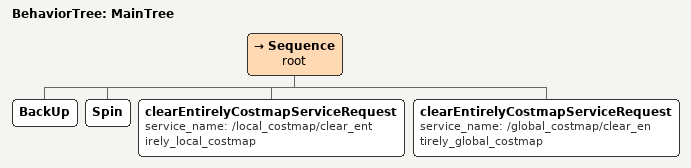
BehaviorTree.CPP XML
<root main_tree_to_execute="MainTree">
  <BehaviorTree ID="MainTree">
    <Sequence name="root">
      <BackUp/>
      <Spin/>
      <clearEntirelyCostmapServiceRequest service_name="/local_costmap/clear_entirely_local_costmap"/>
      <clearEntirelyCostmapServiceRequest service_name="/global_costmap/clear_entirely_global_costmap"/>
    </Sequence>
  </BehaviorTree>
</root>
